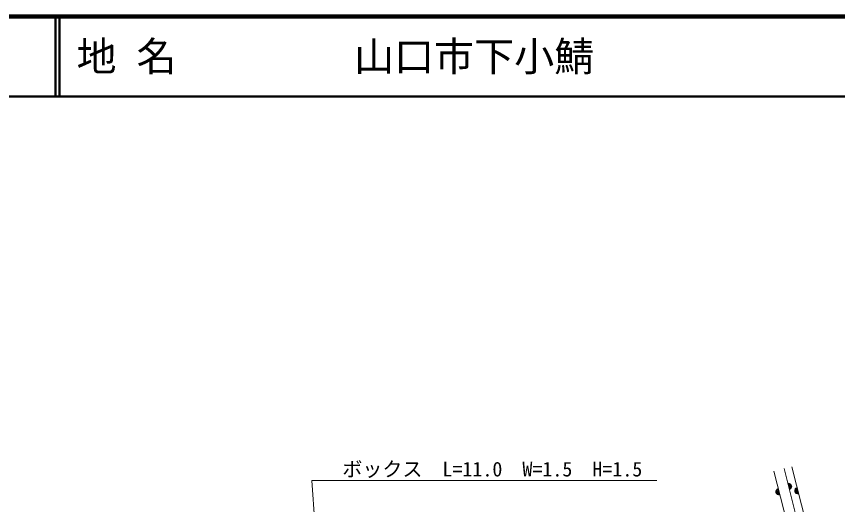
# Model space of a CAD drawing. Units: millimetres, scale not verified. Extents: x 40000 to 680000, y 20000 to 380000.
# Drawn here: x 362878 to 465411, y 319030 to 380000 of the extents above; entities that cross this region are included whole.
import ezdxf
from ezdxf.enums import TextEntityAlignment as Align

# ---------------------------------------------------------------- set-up
doc = ezdxf.new("R2010")
doc.units = ezdxf.units.MM
doc.header["$LTSCALE"] = 1000
for name, color, linetype, lineweight in [('M-BGD', 7, 'Continuous', 13), ('M-STR-HTXT', 7, 'Continuous', 13), ('M-TTL', 2, 'Continuous', 140), ('M-TTL-LINE', 7, 'Continuous', 50)]:
    doc.layers.add(name, color=color, linetype=linetype, lineweight=lineweight)
doc.layers.add('M-TTL-TXT', color=7, linetype='Continuous')
doc.styles.add('ＭＳ ゴシック', font='')
doc.styles.get('ＭＳ ゴシック').set_extended_font_data('MS Gothic')

msp = doc.modelspace()

# ---------------------------------------------------------------- linework, layer by layer
at = {"layer": 'M-BGD'}
for p, q in [((457464, 323197), (461701, 306453)), ((457464, 323197), (461701, 306453)), ((458724, 323516), (462957, 306788)), ((462957, 306788), (458724, 323516)), ((459693, 323762), (464095, 306367)), ((464095, 306367), (459693, 323762))]:
    msp.add_line(p, q, dxfattribs=at)
for centre, radius, start, end in [((458110, 320642), 400, 104.20072, 284.20072), ((458110, 320642), 300, 104.20072, 284.20072), ((459286, 321295), 400, 284.20072, 104.20072), ((459286, 321295), 300, 284.20072, 104.20072), ((459286, 321295), 200, 284.20072, 104.20072), ((459286, 321295), 100, 284.20072, 104.20072), ((460450, 320772), 400, 104.20072, 284.20072), ((460450, 320772), 300, 104.20072, 284.20072), ((460450, 320772), 200, 104.20072, 284.20072), ((458110, 320642), 200, 104.20072, 284.20072), ((458110, 320642), 100, 104.20072, 284.20072), ((460450, 320772), 100, 104.20072, 284.20072)]:
    msp.add_arc(centre, radius, start, end, dxfattribs=at)
at = {"layer": 'M-STR-HTXT'}
for p, q in [((402045, 291165), (399760, 322019)), ((399760, 322019), (442855, 322019))]:
    msp.add_line(p, q, dxfattribs=at)
at = {"layer": 'M-TTL'}
msp.add_line((680000, 380000), (40000, 380000), dxfattribs=at)
at = {"layer": 'M-TTL-LINE'}
for p, q in [((367750, 380000), (367750, 370000)), ((368250, 380000), (368250, 370000)), ((40000, 370000), (680000, 370000))]:
    msp.add_line(p, q, dxfattribs=at)

# ---------------------------------------------------------------- texts
at = {"layer": 'M-STR-HTXT', "style": 'ＭＳ ゴシック'}
msp.add_text('ボックス\u3000L=11.0\u3000W=1.5\u3000H=1.5', height=1833, dxfattribs=at).set_placement((422300, 321991), align=Align.BOTTOM_CENTER)
at = {"layer": 'M-TTL-TXT', "style": 'ＭＳ ゴシック'}
for s, p in [('地 名', (370380, 375000)), ('山口市下小鯖', (405024, 375000))]:
    msp.add_text(s, height=3666, dxfattribs=at).set_placement(p, align=Align.MIDDLE_LEFT)

doc.saveas('drawing.dxf')
